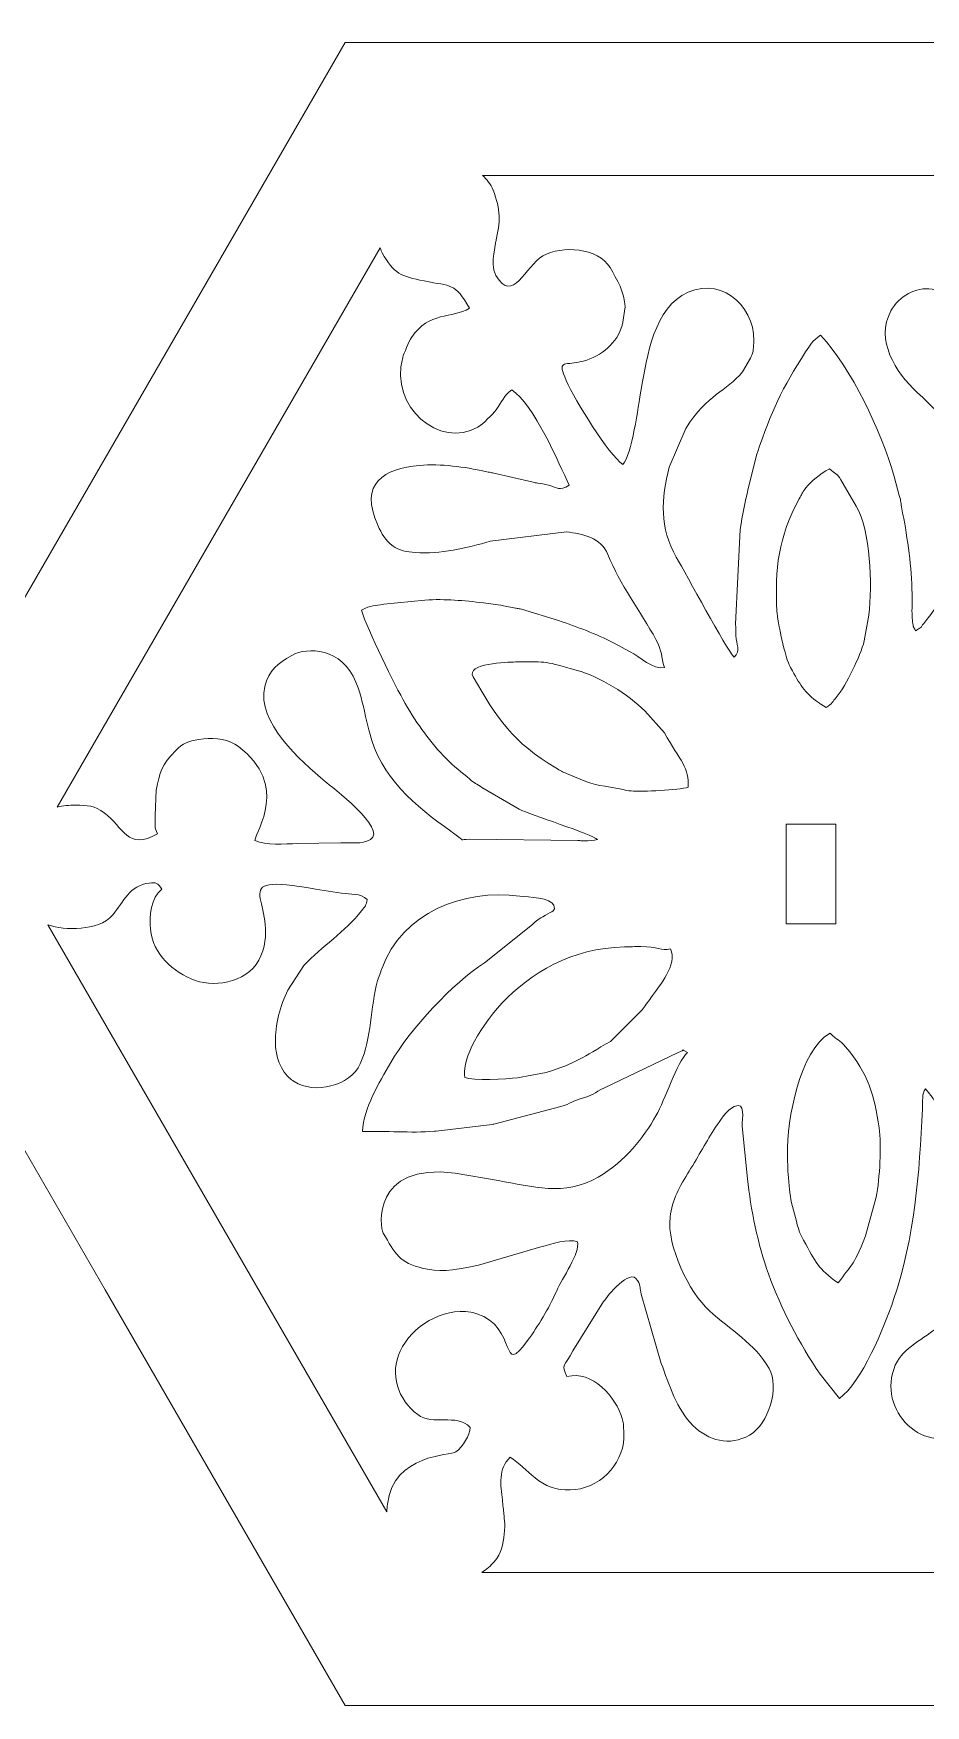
# Model space of a CAD drawing. Header units: centimetres. Extents: x -74 to 37, y -17 to 14.
# Drawn here: x -59.48 to -54.12, y -17.14 to -7.08 of the extents above; entities that cross this region are included whole.
import ezdxf

# ---------------------------------------------------------------- set-up
doc = ezdxf.new("R2010")
doc.units = ezdxf.units.CM
doc.header["$MEASUREMENT"] = 0
doc.layers.add('layer 1', color=7, linetype='Continuous')

msp = doc.modelspace()

# ---------------------------------------------------------------- linework, layer by layer
at = {"layer": 'layer 1', "color": 250, "lineweight": 9}
for points, knots in [([(-67.82535, -0.31291), (-67.82535, -0.31291), (-64.9386, -0.31291), (-64.9386, -0.31291), (-64.9386, -0.31291), (-64.9386, -0.31291), (-62.05185, -0.3129), (-62.05185, -0.3129), (-62.05185, -0.3129), (-62.05185, -0.3129), (-60.60847, -2.8129), (-60.60847, -2.8129), (-60.60847, -2.8129), (-60.60847, -2.8129), (-59.1651, -5.3129), (-59.1651, -5.3129), (-59.1651, -5.3129), (-59.1651, -5.3129), (-60.60848, -7.8129), (-60.60848, -7.8129), (-60.60848, -7.8129), (-60.60848, -7.8129), (-62.05185, -10.31289), (-62.05185, -10.31289), (-62.05185, -10.31289), (-62.05185, -10.31289), (-64.9386, -10.31289), (-64.9386, -10.31289), (-64.9386, -10.31289), (-64.9386, -10.31289), (-67.82535, -10.3129), (-67.82535, -10.3129), (-67.82535, -10.3129), (-67.82535, -10.3129), (-69.26873, -7.8129), (-69.26873, -7.8129), (-69.26873, -7.8129), (-69.26873, -7.8129), (-70.7121, -5.3129), (-70.7121, -5.3129), (-70.7121, -5.3129), (-70.7121, -5.3129), (-69.26872, -2.8129), (-69.26872, -2.8129), (-69.26872, -2.8129), (-69.26872, -2.8129), (-67.82535, -0.31291), (-67.82535, -0.31291)], [0, 0, 0, 0, 0.07692308, 0.07692308, 0.07692308, 0.07692308, 0.15384615, 0.15384615, 0.15384615, 0.15384615, 0.23076923, 0.23076923, 0.23076923, 0.23076923, 0.30769231, 0.30769231, 0.30769231, 0.30769231, 0.38461538, 0.38461538, 0.38461538, 0.38461538, 0.46153846, 0.46153846, 0.46153846, 0.46153846, 0.53846154, 0.53846154, 0.53846154, 0.53846154, 0.61538462, 0.61538462, 0.61538462, 0.61538462, 0.69230769, 0.69230769, 0.69230769, 0.69230769, 0.76923077, 0.76923077, 0.76923077, 0.76923077, 0.84615385, 0.84615385, 0.84615385, 0.84615385, 1, 1, 1, 1]), ([(-57.60988, -7.13816), (-57.60988, -7.13816), (-54.72313, -7.13816), (-54.72313, -7.13816), (-54.72313, -7.13816), (-54.72313, -7.13816), (-51.83638, -7.13815), (-51.83638, -7.13815), (-51.83638, -7.13815), (-51.83638, -7.13815), (-50.393, -9.63815), (-50.393, -9.63815), (-50.393, -9.63815), (-50.393, -9.63815), (-48.94963, -12.13815), (-48.94963, -12.13815), (-48.94963, -12.13815), (-48.94963, -12.13815), (-50.39301, -14.63815), (-50.39301, -14.63815), (-50.39301, -14.63815), (-50.39301, -14.63815), (-51.83638, -17.13814), (-51.83638, -17.13814), (-51.83638, -17.13814), (-51.83638, -17.13814), (-54.72313, -17.13814), (-54.72313, -17.13814), (-54.72313, -17.13814), (-54.72313, -17.13814), (-57.60988, -17.13815), (-57.60988, -17.13815), (-57.60988, -17.13815), (-57.60988, -17.13815), (-59.05326, -14.63815), (-59.05326, -14.63815), (-59.05326, -14.63815), (-59.05326, -14.63815), (-60.49663, -12.13815), (-60.49663, -12.13815), (-60.49663, -12.13815), (-60.49663, -12.13815), (-59.05325, -9.63815), (-59.05325, -9.63815), (-59.05325, -9.63815), (-59.05325, -9.63815), (-57.60988, -7.13816), (-57.60988, -7.13816)], [0, 0, 0, 0, 0.07692308, 0.07692308, 0.07692308, 0.07692308, 0.15384615, 0.15384615, 0.15384615, 0.15384615, 0.23076923, 0.23076923, 0.23076923, 0.23076923, 0.30769231, 0.30769231, 0.30769231, 0.30769231, 0.38461538, 0.38461538, 0.38461538, 0.38461538, 0.46153846, 0.46153846, 0.46153846, 0.46153846, 0.53846154, 0.53846154, 0.53846154, 0.53846154, 0.61538462, 0.61538462, 0.61538462, 0.61538462, 0.69230769, 0.69230769, 0.69230769, 0.69230769, 0.76923077, 0.76923077, 0.76923077, 0.76923077, 0.84615385, 0.84615385, 0.84615385, 0.84615385, 1, 1, 1, 1]), ([(-52.6278, -7.93815), (-52.6278, -7.93815), (-56.78549, -7.93816), (-56.78549, -7.93816), (-56.78549, -7.93816), (-56.75768, -7.96136), (-56.73513, -7.9903), (-56.72095, -8.02554), (-56.72095, -8.02554), (-56.67333, -8.1439), (-56.67699, -8.21549), (-56.70513, -8.33678), (-56.70513, -8.33678), (-56.70574, -8.33941), (-56.70679, -8.34315), (-56.70736, -8.3458), (-56.70736, -8.3458), (-56.70736, -8.3458), (-56.71738, -8.41038), (-56.71738, -8.41038), (-56.71738, -8.41038), (-56.72063, -8.44495), (-56.72697, -8.49828), (-56.70343, -8.53907), (-56.70343, -8.53907), (-56.60198, -8.7148), (-56.52794, -8.48323), (-56.42223, -8.42219), (-56.42223, -8.42219), (-56.30848, -8.35652), (-56.08749, -8.37179), (-56.01807, -8.49204), (-56.01807, -8.49204), (-55.97476, -8.56707), (-55.93106, -8.6386), (-55.92793, -8.72763), (-55.92793, -8.72763), (-55.92793, -8.72763), (-55.94059, -8.82035), (-55.94059, -8.82035), (-55.94059, -8.82035), (-55.94125, -8.82297), (-55.94216, -8.82675), (-55.94286, -8.82936), (-55.94286, -8.82936), (-55.94651, -8.84317), (-55.94361, -8.83556), (-55.95068, -8.85609), (-55.95068, -8.85609), (-55.98688, -8.9611), (-56.08923, -9.03644), (-56.19891, -9.05931), (-56.19891, -9.05931), (-56.29752, -9.07987), (-56.33578, -9.04707), (-56.28126, -9.17117), (-56.28126, -9.17117), (-56.22782, -9.2929), (-56.02538, -9.61797), (-55.94116, -9.67557), (-55.94116, -9.67557), (-55.88658, -9.62107), (-55.84893, -9.32603), (-55.83085, -9.22459), (-55.83085, -9.22459), (-55.79591, -9.02835), (-55.75448, -8.72961), (-55.5487, -8.64045), (-55.5487, -8.64045), (-55.32718, -8.54449), (-55.12678, -8.74943), (-55.1556, -8.97303), (-55.1556, -8.97303), (-55.1604, -9.01023), (-55.1605, -9.00498), (-55.17276, -9.0357), (-55.17276, -9.0357), (-55.17276, -9.0357), (-55.22221, -9.11856), (-55.22221, -9.11856), (-55.22221, -9.11856), (-55.31799, -9.23962), (-55.43154, -9.24845), (-55.56325, -9.45966), (-55.56325, -9.45966), (-55.56325, -9.45966), (-55.66232, -9.69262), (-55.66232, -9.69262), (-55.66232, -9.69262), (-55.7115, -9.87856), (-55.72064, -10.06021), (-55.61963, -10.23264), (-55.61963, -10.23264), (-55.55681, -10.33987), (-55.32333, -10.78003), (-55.2716, -10.83527), (-55.2716, -10.83527), (-55.22921, -10.79297), (-55.26012, -10.75879), (-55.26157, -10.70343), (-55.26157, -10.70343), (-55.26242, -10.66976), (-55.26172, -10.66973), (-55.26292, -10.63576), (-55.26292, -10.63576), (-55.26292, -10.63576), (-55.23474, -10.06668), (-55.23474, -10.06668), (-55.23474, -10.06668), (-55.22407, -9.97568), (-55.20664, -9.90714), (-55.18727, -9.81991), (-55.18727, -9.81991), (-55.18727, -9.81991), (-55.13521, -9.6128), (-55.13521, -9.6128), (-55.13521, -9.6128), (-55.13435, -9.61024), (-55.13309, -9.60656), (-55.13223, -9.60398), (-55.13223, -9.60398), (-55.05008, -9.36232), (-54.98414, -9.21523), (-54.84227, -8.99932), (-54.84227, -8.99932), (-54.81261, -8.95416), (-54.80765, -8.93659), (-54.75261, -8.8984), (-54.75261, -8.8984), (-54.56151, -9.10251), (-54.3921, -9.47082), (-54.31021, -9.74736), (-54.31021, -9.74736), (-54.31021, -9.74736), (-54.27917, -9.86141), (-54.27917, -9.86141), (-54.27917, -9.86141), (-54.26791, -9.89859), (-54.27044, -9.90809), (-54.26382, -9.9424), (-54.26382, -9.9424), (-54.25669, -9.97939), (-54.25382, -9.9888), (-54.24801, -10.02352), (-54.24801, -10.02352), (-54.2195, -10.19334), (-54.19979, -10.34877), (-54.20247, -10.51626), (-54.20247, -10.51626), (-54.203, -10.54964), (-54.20355, -10.56012), (-54.20195, -10.5933), (-54.20195, -10.5933), (-54.20178, -10.59699), (-54.19952, -10.62616), (-54.19799, -10.63279), (-54.19799, -10.63279), (-54.19169, -10.65995), (-54.19673, -10.64751), (-54.18126, -10.67572), (-54.18126, -10.67572), (-54.12886, -10.64389), (-54.15454, -10.65692), (-54.13274, -10.63106), (-54.13274, -10.63106), (-54.13274, -10.63106), (-54.11383, -10.6073), (-54.11383, -10.6073), (-54.11383, -10.6073), (-54.11174, -10.60475), (-54.10924, -10.60201), (-54.10714, -10.59946), (-54.10714, -10.59946), (-54.047, -10.52693), (-54.003, -10.44479), (-53.96342, -10.35927), (-53.96342, -10.35927), (-53.96342, -10.35927), (-53.91052, -10.26772), (-53.91052, -10.26772), (-53.91052, -10.26772), (-53.83481, -10.12577), (-53.76579, -10.11807), (-53.7636, -9.94189), (-53.7636, -9.94189), (-53.76354, -9.93687), (-53.76726, -9.888), (-53.76789, -9.88307), (-53.76789, -9.88307), (-53.76789, -9.88307), (-53.77369, -9.84308), (-53.77369, -9.84308), (-53.77369, -9.84308), (-53.77415, -9.83991), (-53.77456, -9.83625), (-53.77505, -9.83309), (-53.77505, -9.83309), (-53.81555, -9.58037), (-53.99408, -9.4092), (-54.17198, -9.24225), (-54.17198, -9.24225), (-54.3026, -9.11971), (-54.42466, -8.92881), (-54.32942, -8.7523), (-54.32942, -8.7523), (-54.28097, -8.66251), (-54.18137, -8.60772), (-54.08247, -8.62117), (-54.08247, -8.62117), (-53.89012, -8.64737), (-53.76723, -8.92433), (-53.71802, -9.08912), (-53.71802, -9.08912), (-53.70207, -9.14247), (-53.68099, -9.18982), (-53.66495, -9.2475), (-53.66495, -9.2475), (-53.66495, -9.2475), (-53.58472, -9.49005), (-53.58472, -9.49005), (-53.58472, -9.49005), (-53.57064, -9.53767), (-53.55724, -9.65901), (-53.48238, -9.57728), (-53.48238, -9.57728), (-53.47036, -9.56414), (-53.46883, -9.55975), (-53.44747, -9.5366), (-53.44747, -9.5366), (-53.44747, -9.5366), (-53.16703, -9.15026), (-53.16703, -9.15026), (-53.16703, -9.15026), (-53.16703, -9.15026), (-53.14958, -9.04922), (-53.14958, -9.04922), (-53.14958, -9.04922), (-53.24943, -9.07608), (-53.43299, -9.00469), (-53.48729, -8.91067), (-53.48729, -8.91067), (-53.54365, -8.81304), (-53.59067, -8.65004), (-53.52535, -8.54487), (-53.52535, -8.54487), (-53.46295, -8.44446), (-53.34931, -8.40332), (-53.23267, -8.39094), (-53.23267, -8.39094), (-53.189, -8.38629), (-53.14921, -8.39011), (-53.1103, -8.40054), (-53.1103, -8.40054), (-52.89909, -8.45713), (-52.91564, -8.57127), (-52.87284, -8.66204), (-52.87284, -8.66204), (-52.77435, -8.60519), (-52.77056, -8.56244), (-52.72551, -8.47087), (-52.72551, -8.47087), (-52.80362, -8.33557), (-52.8466, -8.19131), (-52.75133, -8.05068), (-52.75133, -8.05068), (-52.7208, -8.0056), (-52.67761, -7.96764), (-52.6278, -7.93815)], [0, 0, 0, 0, 0.01470588, 0.01470588, 0.01470588, 0.01470588, 0.02941176, 0.02941176, 0.02941176, 0.02941176, 0.04411765, 0.04411765, 0.04411765, 0.04411765, 0.05882353, 0.05882353, 0.05882353, 0.05882353, 0.07352941, 0.07352941, 0.07352941, 0.07352941, 0.08823529, 0.08823529, 0.08823529, 0.08823529, 0.10294118, 0.10294118, 0.10294118, 0.10294118, 0.11764706, 0.11764706, 0.11764706, 0.11764706, 0.13235294, 0.13235294, 0.13235294, 0.13235294, 0.14705882, 0.14705882, 0.14705882, 0.14705882, 0.16176471, 0.16176471, 0.16176471, 0.16176471, 0.17647059, 0.17647059, 0.17647059, 0.17647059, 0.19117647, 0.19117647, 0.19117647, 0.19117647, 0.20588235, 0.20588235, 0.20588235, 0.20588235, 0.22058824, 0.22058824, 0.22058824, 0.22058824, 0.23529412, 0.23529412, 0.23529412, 0.23529412, 0.25, 0.25, 0.25, 0.25, 0.26470588, 0.26470588, 0.26470588, 0.26470588, 0.27941176, 0.27941176, 0.27941176, 0.27941176, 0.29411765, 0.29411765, 0.29411765, 0.29411765, 0.30882353, 0.30882353, 0.30882353, 0.30882353, 0.32352941, 0.32352941, 0.32352941, 0.32352941, 0.33823529, 0.33823529, 0.33823529, 0.33823529, 0.35294118, 0.35294118, 0.35294118, 0.35294118, 0.36764706, 0.36764706, 0.36764706, 0.36764706, 0.38235294, 0.38235294, 0.38235294, 0.38235294, 0.39705882, 0.39705882, 0.39705882, 0.39705882, 0.41176471, 0.41176471, 0.41176471, 0.41176471, 0.42647059, 0.42647059, 0.42647059, 0.42647059, 0.44117647, 0.44117647, 0.44117647, 0.44117647, 0.45588235, 0.45588235, 0.45588235, 0.45588235, 0.47058824, 0.47058824, 0.47058824, 0.47058824, 0.48529412, 0.48529412, 0.48529412, 0.48529412, 0.5, 0.5, 0.5, 0.5, 0.51470588, 0.51470588, 0.51470588, 0.51470588, 0.52941176, 0.52941176, 0.52941176, 0.52941176, 0.54411765, 0.54411765, 0.54411765, 0.54411765, 0.55882353, 0.55882353, 0.55882353, 0.55882353, 0.57352941, 0.57352941, 0.57352941, 0.57352941, 0.58823529, 0.58823529, 0.58823529, 0.58823529, 0.60294118, 0.60294118, 0.60294118, 0.60294118, 0.61764706, 0.61764706, 0.61764706, 0.61764706, 0.63235294, 0.63235294, 0.63235294, 0.63235294, 0.64705882, 0.64705882, 0.64705882, 0.64705882, 0.66176471, 0.66176471, 0.66176471, 0.66176471, 0.67647059, 0.67647059, 0.67647059, 0.67647059, 0.69117647, 0.69117647, 0.69117647, 0.69117647, 0.70588235, 0.70588235, 0.70588235, 0.70588235, 0.72058824, 0.72058824, 0.72058824, 0.72058824, 0.73529412, 0.73529412, 0.73529412, 0.73529412, 0.75, 0.75, 0.75, 0.75, 0.76470588, 0.76470588, 0.76470588, 0.76470588, 0.77941176, 0.77941176, 0.77941176, 0.77941176, 0.79411765, 0.79411765, 0.79411765, 0.79411765, 0.80882353, 0.80882353, 0.80882353, 0.80882353, 0.82352941, 0.82352941, 0.82352941, 0.82352941, 0.83823529, 0.83823529, 0.83823529, 0.83823529, 0.85294118, 0.85294118, 0.85294118, 0.85294118, 0.86764706, 0.86764706, 0.86764706, 0.86764706, 0.88235294, 0.88235294, 0.88235294, 0.88235294, 0.89705882, 0.89705882, 0.89705882, 0.89705882, 0.91176471, 0.91176471, 0.91176471, 0.91176471, 0.92647059, 0.92647059, 0.92647059, 0.92647059, 0.94117647, 0.94117647, 0.94117647, 0.94117647, 0.95588235, 0.95588235, 0.95588235, 0.95588235, 0.97058824, 0.97058824, 0.97058824, 0.97058824, 1, 1, 1, 1]), ([(-57.39869, -8.37236), (-57.39869, -8.37236), (-59.34057, -11.73579), (-59.34057, -11.73579), (-59.34057, -11.73579), (-59.30588, -11.72787), (-59.26869, -11.72423), (-59.22917, -11.72418), (-59.22917, -11.72418), (-59.16092, -11.72409), (-59.11568, -11.72798), (-59.05871, -11.76954), (-59.05871, -11.76954), (-58.94211, -11.85459), (-58.92086, -12.00228), (-58.73704, -11.89615), (-58.73704, -11.89615), (-58.75715, -11.85352), (-58.75038, -11.86561), (-58.75193, -11.82489), (-58.75193, -11.82489), (-58.75245, -11.81125), (-58.75198, -11.80691), (-58.75252, -11.78628), (-58.75252, -11.78628), (-58.75252, -11.78628), (-58.74508, -11.6345), (-58.74508, -11.6345), (-58.74508, -11.6345), (-58.7252, -11.52496), (-58.71454, -11.48315), (-58.62854, -11.39596), (-58.62854, -11.39596), (-58.5831, -11.34989), (-58.55495, -11.34066), (-58.48936, -11.33029), (-58.48936, -11.33029), (-58.48936, -11.33029), (-58.45928, -11.32581), (-58.45928, -11.32581), (-58.45928, -11.32581), (-58.38929, -11.31621), (-58.30816, -11.32929), (-58.25073, -11.37249), (-58.25073, -11.37249), (-57.94412, -11.60304), (-58.14546, -11.87523), (-58.15225, -11.93752), (-58.15225, -11.93752), (-58.08747, -11.96937), (-57.97192, -11.95495), (-57.89758, -11.95554), (-57.89758, -11.95554), (-57.89758, -11.95554), (-57.63677, -11.95059), (-57.63677, -11.95059), (-57.63677, -11.95059), (-57.58002, -11.94874), (-57.51046, -11.96113), (-57.45858, -11.93117), (-57.45858, -11.93117), (-57.35157, -11.86939), (-57.69899, -11.60845), (-57.73026, -11.58213), (-57.73026, -11.58213), (-57.87804, -11.4577), (-58.14396, -11.22457), (-58.09268, -11.01162), (-58.09268, -11.01162), (-58.06787, -10.90861), (-58.01746, -10.87433), (-57.93084, -10.82432), (-57.93084, -10.82432), (-57.83657, -10.76989), (-57.62924, -10.77836), (-57.54503, -10.98512), (-57.54503, -10.98512), (-57.5062, -11.08044), (-57.50351, -11.12891), (-57.48035, -11.22375), (-57.48035, -11.22375), (-57.47488, -11.2461), (-57.46817, -11.26686), (-57.46373, -11.28588), (-57.46373, -11.28588), (-57.40119, -11.55367), (-57.18458, -11.73093), (-56.97436, -11.88158), (-56.97436, -11.88158), (-56.96085, -11.89125), (-56.95582, -11.89563), (-56.94225, -11.90521), (-56.94225, -11.90521), (-56.8894, -11.9425), (-56.92813, -11.93081), (-56.86211, -11.92896), (-56.86211, -11.92896), (-56.86211, -11.92896), (-56.21076, -11.93716), (-56.21076, -11.93716), (-56.21076, -11.93716), (-56.19041, -11.93757), (-56.19868, -11.9387), (-56.17279, -11.93892), (-56.17279, -11.93892), (-56.14492, -11.93917), (-56.11671, -11.93772), (-56.09395, -11.93161), (-56.09395, -11.93161), (-56.12747, -11.89805), (-56.49961, -11.78069), (-56.56383, -11.74834), (-56.56383, -11.74834), (-56.56383, -11.74834), (-56.78848, -11.61826), (-56.78848, -11.61826), (-56.78848, -11.61826), (-56.81857, -11.59705), (-56.83651, -11.58946), (-56.86149, -11.56801), (-56.86149, -11.56801), (-56.90939, -11.52698), (-56.95894, -11.4903), (-57.00174, -11.44583), (-57.00174, -11.44583), (-57.09824, -11.34564), (-57.17506, -11.24064), (-57.24889, -11.11277), (-57.24889, -11.11277), (-57.30955, -11.00771), (-57.47657, -10.66859), (-57.51194, -10.55215), (-57.51194, -10.55215), (-57.4538, -10.5203), (-57.43374, -10.52478), (-57.37742, -10.51644), (-57.37742, -10.51644), (-57.37742, -10.51644), (-57.13038, -10.49113), (-57.13038, -10.49113), (-57.13038, -10.49113), (-57.00634, -10.48334), (-56.89795, -10.49376), (-56.77933, -10.50815), (-56.77933, -10.50815), (-56.73815, -10.51316), (-56.70249, -10.51607), (-56.65907, -10.5256), (-56.65907, -10.5256), (-56.65907, -10.5256), (-56.586, -10.53982), (-56.586, -10.53982), (-56.586, -10.53982), (-56.58331, -10.54027), (-56.57948, -10.54094), (-56.5768, -10.5414), (-56.5768, -10.5414), (-56.56487, -10.54355), (-56.56427, -10.54335), (-56.54935, -10.54648), (-56.54935, -10.54648), (-56.54935, -10.54648), (-56.32726, -10.61435), (-56.32726, -10.61435), (-56.32726, -10.61435), (-56.21517, -10.65281), (-56.10288, -10.69294), (-55.99788, -10.74806), (-55.99788, -10.74806), (-55.99788, -10.74806), (-55.89708, -10.80233), (-55.89708, -10.80233), (-55.89708, -10.80233), (-55.83988, -10.82836), (-55.75847, -10.91379), (-55.69147, -10.89578), (-55.69147, -10.89578), (-55.71111, -10.83107), (-55.70283, -10.79976), (-55.74186, -10.7285), (-55.74186, -10.7285), (-55.8342, -10.55988), (-55.96002, -10.39512), (-56.0303, -10.21781), (-56.0303, -10.21781), (-56.07061, -10.11605), (-56.18352, -10.0929), (-56.28052, -10.08122), (-56.28052, -10.08122), (-56.28052, -10.08122), (-56.7375, -10.13677), (-56.7375, -10.13677), (-56.7375, -10.13677), (-56.87864, -10.17789), (-57.03969, -10.21568), (-57.18831, -10.20512), (-57.18831, -10.20512), (-57.23784, -10.2016), (-57.28734, -10.19338), (-57.32222, -10.16638), (-57.32222, -10.16638), (-57.37035, -10.12913), (-57.38954, -10.094), (-57.41372, -10.04107), (-57.41372, -10.04107), (-57.52865, -9.78934), (-57.37581, -9.69834), (-57.16318, -9.68096), (-57.16318, -9.68096), (-57.03522, -9.6705), (-56.89258, -9.69035), (-56.76926, -9.71732), (-56.76926, -9.71732), (-56.7521, -9.7211), (-56.74903, -9.72172), (-56.73279, -9.7247), (-56.73279, -9.7247), (-56.73013, -9.72519), (-56.72631, -9.72585), (-56.72363, -9.72633), (-56.72363, -9.72633), (-56.72363, -9.72633), (-56.47924, -9.78276), (-56.47924, -9.78276), (-56.47924, -9.78276), (-56.45689, -9.78755), (-56.46894, -9.78509), (-56.45184, -9.78806), (-56.45184, -9.78806), (-56.42578, -9.79262), (-56.41701, -9.7927), (-56.38795, -9.80072), (-56.38795, -9.80072), (-56.33073, -9.81656), (-56.32546, -9.83496), (-56.26302, -9.80076), (-56.26302, -9.80076), (-56.32549, -9.66828), (-56.47586, -9.31115), (-56.60918, -9.22747), (-56.60918, -9.22747), (-56.6562, -9.2601), (-56.66699, -9.30237), (-56.70298, -9.3465), (-56.70298, -9.3465), (-56.72672, -9.3756), (-56.77822, -9.4312), (-56.81336, -9.45148), (-56.81336, -9.45148), (-57.04203, -9.58349), (-57.34496, -9.32984), (-57.264, -9.03278), (-57.264, -9.03278), (-57.25728, -9.00816), (-57.22618, -8.93417), (-57.21139, -8.91232), (-57.21139, -8.91232), (-57.10454, -8.75443), (-56.97, -8.79909), (-56.86214, -8.73681), (-56.86214, -8.73681), (-56.95181, -8.58148), (-56.9695, -8.60593), (-57.13519, -8.57221), (-57.13519, -8.57221), (-57.27539, -8.54369), (-57.31519, -8.52979), (-57.38797, -8.4037), (-57.38797, -8.4037), (-57.39121, -8.39809), (-57.39494, -8.38653), (-57.39869, -8.37236)], [0, 0, 0, 0, 0.01449275, 0.01449275, 0.01449275, 0.01449275, 0.02898551, 0.02898551, 0.02898551, 0.02898551, 0.04347826, 0.04347826, 0.04347826, 0.04347826, 0.05797101, 0.05797101, 0.05797101, 0.05797101, 0.07246377, 0.07246377, 0.07246377, 0.07246377, 0.08695652, 0.08695652, 0.08695652, 0.08695652, 0.10144928, 0.10144928, 0.10144928, 0.10144928, 0.11594203, 0.11594203, 0.11594203, 0.11594203, 0.13043478, 0.13043478, 0.13043478, 0.13043478, 0.14492754, 0.14492754, 0.14492754, 0.14492754, 0.15942029, 0.15942029, 0.15942029, 0.15942029, 0.17391304, 0.17391304, 0.17391304, 0.17391304, 0.1884058, 0.1884058, 0.1884058, 0.1884058, 0.20289855, 0.20289855, 0.20289855, 0.20289855, 0.2173913, 0.2173913, 0.2173913, 0.2173913, 0.23188406, 0.23188406, 0.23188406, 0.23188406, 0.24637681, 0.24637681, 0.24637681, 0.24637681, 0.26086957, 0.26086957, 0.26086957, 0.26086957, 0.27536232, 0.27536232, 0.27536232, 0.27536232, 0.28985507, 0.28985507, 0.28985507, 0.28985507, 0.30434783, 0.30434783, 0.30434783, 0.30434783, 0.31884058, 0.31884058, 0.31884058, 0.31884058, 0.33333333, 0.33333333, 0.33333333, 0.33333333, 0.34782609, 0.34782609, 0.34782609, 0.34782609, 0.36231884, 0.36231884, 0.36231884, 0.36231884, 0.37681159, 0.37681159, 0.37681159, 0.37681159, 0.39130435, 0.39130435, 0.39130435, 0.39130435, 0.4057971, 0.4057971, 0.4057971, 0.4057971, 0.42028986, 0.42028986, 0.42028986, 0.42028986, 0.43478261, 0.43478261, 0.43478261, 0.43478261, 0.44927536, 0.44927536, 0.44927536, 0.44927536, 0.46376812, 0.46376812, 0.46376812, 0.46376812, 0.47826087, 0.47826087, 0.47826087, 0.47826087, 0.49275362, 0.49275362, 0.49275362, 0.49275362, 0.50724638, 0.50724638, 0.50724638, 0.50724638, 0.52173913, 0.52173913, 0.52173913, 0.52173913, 0.53623188, 0.53623188, 0.53623188, 0.53623188, 0.55072464, 0.55072464, 0.55072464, 0.55072464, 0.56521739, 0.56521739, 0.56521739, 0.56521739, 0.57971014, 0.57971014, 0.57971014, 0.57971014, 0.5942029, 0.5942029, 0.5942029, 0.5942029, 0.60869565, 0.60869565, 0.60869565, 0.60869565, 0.62318841, 0.62318841, 0.62318841, 0.62318841, 0.63768116, 0.63768116, 0.63768116, 0.63768116, 0.65217391, 0.65217391, 0.65217391, 0.65217391, 0.66666667, 0.66666667, 0.66666667, 0.66666667, 0.68115942, 0.68115942, 0.68115942, 0.68115942, 0.69565217, 0.69565217, 0.69565217, 0.69565217, 0.71014493, 0.71014493, 0.71014493, 0.71014493, 0.72463768, 0.72463768, 0.72463768, 0.72463768, 0.73913043, 0.73913043, 0.73913043, 0.73913043, 0.75362319, 0.75362319, 0.75362319, 0.75362319, 0.76811594, 0.76811594, 0.76811594, 0.76811594, 0.7826087, 0.7826087, 0.7826087, 0.7826087, 0.79710145, 0.79710145, 0.79710145, 0.79710145, 0.8115942, 0.8115942, 0.8115942, 0.8115942, 0.82608696, 0.82608696, 0.82608696, 0.82608696, 0.84057971, 0.84057971, 0.84057971, 0.84057971, 0.85507246, 0.85507246, 0.85507246, 0.85507246, 0.86956522, 0.86956522, 0.86956522, 0.86956522, 0.88405797, 0.88405797, 0.88405797, 0.88405797, 0.89855072, 0.89855072, 0.89855072, 0.89855072, 0.91304348, 0.91304348, 0.91304348, 0.91304348, 0.92753623, 0.92753623, 0.92753623, 0.92753623, 0.94202899, 0.94202899, 0.94202899, 0.94202899, 0.95652174, 0.95652174, 0.95652174, 0.95652174, 0.97101449, 0.97101449, 0.97101449, 0.97101449, 1, 1, 1, 1]), ([(-54.93261, -10.89727), (-54.96628, -10.83899), (-55.0112, -10.61807), (-55.01454, -10.55817), (-55.01454, -10.55817), (-55.02873, -10.30451), (-55.00605, -10.11144), (-54.88039, -9.88289), (-54.88039, -9.88289), (-54.86139, -9.84832), (-54.87214, -9.85683), (-54.84049, -9.81672), (-54.84049, -9.81672), (-54.804, -9.77051), (-54.76185, -9.73752), (-54.69856, -9.70097), (-54.69856, -9.70097), (-54.66638, -9.73533), (-54.65372, -9.72612), (-54.62988, -9.76744), (-54.62988, -9.76744), (-54.62988, -9.76744), (-54.53798, -9.9266), (-54.53798, -9.9266), (-54.53798, -9.9266), (-54.45241, -10.0748), (-54.43893, -10.3968), (-54.46308, -10.581), (-54.46308, -10.581), (-54.46308, -10.581), (-54.49007, -10.73715), (-54.49007, -10.73715), (-54.49007, -10.73715), (-54.51474, -10.82918), (-54.59531, -11.00226), (-54.65826, -11.0765), (-54.65826, -11.0765), (-54.67983, -11.10196), (-54.6832, -11.11304), (-54.71821, -11.13734), (-54.71821, -11.13734), (-54.71821, -11.13734), (-54.75125, -11.11711), (-54.75125, -11.11711), (-54.75125, -11.11711), (-54.75371, -11.11545), (-54.75696, -11.11352), (-54.75942, -11.11178), (-54.75942, -11.11178), (-54.85688, -11.04238), (-54.87427, -10.99835), (-54.93261, -10.89727)], [0, 0, 0, 0, 0.07142857, 0.07142857, 0.07142857, 0.07142857, 0.14285714, 0.14285714, 0.14285714, 0.14285714, 0.21428571, 0.21428571, 0.21428571, 0.21428571, 0.28571429, 0.28571429, 0.28571429, 0.28571429, 0.35714286, 0.35714286, 0.35714286, 0.35714286, 0.42857143, 0.42857143, 0.42857143, 0.42857143, 0.5, 0.5, 0.5, 0.5, 0.57142857, 0.57142857, 0.57142857, 0.57142857, 0.64285714, 0.64285714, 0.64285714, 0.64285714, 0.71428571, 0.71428571, 0.71428571, 0.71428571, 0.78571429, 0.78571429, 0.78571429, 0.78571429, 0.85714286, 0.85714286, 0.85714286, 0.85714286, 1, 1, 1, 1]), ([(-55.80967, -11.1576), (-55.80967, -11.1576), (-55.69133, -11.28984), (-55.69133, -11.28984), (-55.69133, -11.28984), (-55.59578, -11.45532), (-55.54059, -11.50206), (-55.54819, -11.61653), (-55.54819, -11.61653), (-55.6071, -11.63441), (-55.82311, -11.64386), (-55.89057, -11.63885), (-55.89057, -11.63885), (-55.93335, -11.63569), (-55.93455, -11.63084), (-55.97307, -11.62396), (-55.97307, -11.62396), (-56.09887, -11.60147), (-56.11312, -11.60721), (-56.24131, -11.54899), (-56.24131, -11.54899), (-56.24383, -11.54784), (-56.24738, -11.54632), (-56.24993, -11.54523), (-56.24993, -11.54523), (-56.24993, -11.54523), (-56.27607, -11.53518), (-56.27607, -11.53518), (-56.27607, -11.53518), (-56.30712, -11.52256), (-56.31418, -11.51816), (-56.34373, -11.50078), (-56.34373, -11.50078), (-56.59788, -11.3515), (-56.7, -11.197), (-56.84086, -10.95299), (-56.84086, -10.95299), (-56.88795, -10.87144), (-56.63504, -10.86402), (-56.58613, -10.8632), (-56.58613, -10.8632), (-56.384, -10.85979), (-56.41347, -10.85999), (-56.21523, -10.91363), (-56.21523, -10.91363), (-56.08639, -10.94846), (-55.90359, -11.06058), (-55.80967, -11.1576)], [0, 0, 0, 0, 0.07692308, 0.07692308, 0.07692308, 0.07692308, 0.15384615, 0.15384615, 0.15384615, 0.15384615, 0.23076923, 0.23076923, 0.23076923, 0.23076923, 0.30769231, 0.30769231, 0.30769231, 0.30769231, 0.38461538, 0.38461538, 0.38461538, 0.38461538, 0.46153846, 0.46153846, 0.46153846, 0.46153846, 0.53846154, 0.53846154, 0.53846154, 0.53846154, 0.61538462, 0.61538462, 0.61538462, 0.61538462, 0.69230769, 0.69230769, 0.69230769, 0.69230769, 0.76923077, 0.76923077, 0.76923077, 0.76923077, 0.84615385, 0.84615385, 0.84615385, 0.84615385, 1, 1, 1, 1]), ([(-54.96017, -11.83815), (-54.96017, -11.83815), (-54.66017, -11.83815), (-54.66017, -11.83815), (-54.66017, -11.83815), (-54.66017, -11.83815), (-54.66017, -12.43815), (-54.66017, -12.43815), (-54.66017, -12.43815), (-54.66017, -12.43815), (-54.96017, -12.43815), (-54.96017, -12.43815), (-54.96017, -12.43815), (-54.96017, -12.43815), (-54.96017, -11.83815), (-54.96017, -11.83815)], [0, 0, 0, 0, 0.2, 0.2, 0.2, 0.2, 0.4, 0.4, 0.4, 0.4, 0.6, 0.6, 0.6, 0.6, 1, 1, 1, 1]), ([(-59.39691, -12.44293), (-59.39691, -12.44293), (-57.35911, -15.97249), (-57.35911, -15.97249), (-57.35911, -15.97249), (-57.35878, -15.95726), (-57.35778, -15.94234), (-57.35609, -15.92789), (-57.35609, -15.92789), (-57.32035, -15.62263), (-56.97314, -15.63471), (-56.94465, -15.61338), (-56.94465, -15.61338), (-56.90164, -15.58117), (-56.86138, -15.51263), (-56.85824, -15.46542), (-56.85824, -15.46542), (-56.94481, -15.37869), (-57.08134, -15.45766), (-57.17411, -15.38891), (-57.17411, -15.38891), (-57.2929, -15.30088), (-57.34423, -15.1424), (-57.27943, -15.00658), (-57.27943, -15.00658), (-57.20897, -14.85897), (-57.02606, -14.7432), (-56.85531, -14.773), (-56.85531, -14.773), (-56.82909, -14.77757), (-56.84367, -14.77448), (-56.81928, -14.78206), (-56.81928, -14.78206), (-56.57005, -14.85963), (-56.68109, -15.17592), (-56.51304, -14.94286), (-56.51304, -14.94286), (-56.44787, -14.85247), (-56.38757, -14.75386), (-56.3422, -14.65224), (-56.3422, -14.65224), (-56.34108, -14.6497), (-56.33972, -14.6461), (-56.3386, -14.64358), (-56.3386, -14.64358), (-56.30635, -14.57135), (-56.1962, -14.41458), (-56.21347, -14.35034), (-56.21347, -14.35034), (-56.2646, -14.32782), (-56.37356, -14.3639), (-56.43301, -14.38063), (-56.43301, -14.38063), (-56.43301, -14.38063), (-56.8084, -14.49033), (-56.8084, -14.49033), (-56.8084, -14.49033), (-56.85171, -14.49796), (-56.98836, -14.53142), (-57.07599, -14.52061), (-57.07599, -14.52061), (-57.07599, -14.52061), (-57.14024, -14.5093), (-57.14024, -14.5093), (-57.14024, -14.5093), (-57.2838, -14.47824), (-57.31039, -14.41971), (-57.38128, -14.29693), (-57.38128, -14.29693), (-57.40083, -14.26307), (-57.45379, -13.8743), (-56.94829, -13.93641), (-56.94829, -13.93641), (-56.94829, -13.93641), (-56.69117, -13.98113), (-56.69117, -13.98113), (-56.69117, -13.98113), (-56.48573, -14.01698), (-56.29391, -14.07844), (-56.08981, -13.96059), (-56.08981, -13.96059), (-55.92403, -13.8649), (-55.8167, -13.72176), (-55.74193, -13.59251), (-55.74193, -13.59251), (-55.68577, -13.49541), (-55.61868, -13.27271), (-55.55251, -13.21077), (-55.55251, -13.21077), (-55.60357, -13.18829), (-55.55097, -13.19303), (-55.61143, -13.21262), (-55.61143, -13.21262), (-55.61143, -13.21262), (-56.0515, -13.42307), (-56.0515, -13.42307), (-56.0515, -13.42307), (-56.11451, -13.45558), (-56.12523, -13.47125), (-56.18374, -13.48619), (-56.18374, -13.48619), (-56.24079, -13.50077), (-56.25581, -13.51821), (-56.31272, -13.53712), (-56.31272, -13.53712), (-56.31272, -13.53712), (-56.71565, -13.64202), (-56.71565, -13.64202), (-56.71565, -13.64202), (-56.71884, -13.64262), (-56.72246, -13.643), (-56.72567, -13.64354), (-56.72567, -13.64354), (-56.72567, -13.64354), (-57.06333, -13.68428), (-57.06333, -13.68428), (-57.06333, -13.68428), (-57.06636, -13.68449), (-57.07013, -13.68479), (-57.07316, -13.68505), (-57.07316, -13.68505), (-57.21855, -13.69675), (-57.36326, -13.68154), (-57.50612, -13.68681), (-57.50612, -13.68681), (-57.49641, -13.54114), (-57.40886, -13.3979), (-57.336, -13.27108), (-57.336, -13.27108), (-57.22069, -13.07044), (-56.95789, -12.7908), (-56.77312, -12.67227), (-56.77312, -12.67227), (-56.77312, -12.67227), (-56.48482, -12.44198), (-56.48482, -12.44198), (-56.48482, -12.44198), (-56.45623, -12.41476), (-56.45237, -12.41382), (-56.40649, -12.38579), (-56.40649, -12.38579), (-56.36272, -12.35908), (-56.34348, -12.36242), (-56.35668, -12.32628), (-56.35668, -12.32628), (-56.37325, -12.28085), (-56.50888, -12.27673), (-56.55958, -12.27052), (-56.55958, -12.27052), (-56.9034, -12.2285), (-57.2655, -12.36691), (-57.38999, -12.7088), (-57.38999, -12.7088), (-57.39131, -12.71239), (-57.39514, -12.7227), (-57.39646, -12.72629), (-57.39646, -12.72629), (-57.39646, -12.72629), (-57.41504, -12.77897), (-57.41504, -12.77897), (-57.41504, -12.77897), (-57.45918, -12.94286), (-57.44957, -13.12286), (-57.51933, -13.27962), (-57.51933, -13.27962), (-57.57947, -13.41474), (-57.79678, -13.46334), (-57.91587, -13.38626), (-57.91587, -13.38626), (-57.91845, -13.38459), (-57.92155, -13.38246), (-57.92411, -13.3807), (-57.92411, -13.3807), (-57.9267, -13.37888), (-57.9298, -13.37673), (-57.93235, -13.37483), (-57.93235, -13.37483), (-58.00113, -13.32378), (-58.02848, -13.2303), (-58.02958, -13.15251), (-58.02958, -13.15251), (-58.03107, -13.04561), (-58.00097, -12.92951), (-57.95515, -12.83608), (-57.95515, -12.83608), (-57.95515, -12.83608), (-57.85813, -12.68907), (-57.85813, -12.68907), (-57.85813, -12.68907), (-57.75123, -12.57207), (-57.60836, -12.48618), (-57.51189, -12.35898), (-57.51189, -12.35898), (-57.49002, -12.33013), (-57.4824, -12.33012), (-57.47813, -12.29114), (-57.47813, -12.29114), (-57.51743, -12.25178), (-57.57648, -12.2619), (-57.63115, -12.25242), (-57.63115, -12.25242), (-57.63115, -12.25242), (-57.78818, -12.22873), (-57.78818, -12.22873), (-57.78818, -12.22873), (-58.36792, -12.12395), (-57.98991, -12.31384), (-58.11592, -12.62961), (-58.11592, -12.62961), (-58.17642, -12.78124), (-58.37946, -12.82621), (-58.51192, -12.77767), (-58.51192, -12.77767), (-58.64441, -12.72911), (-58.76599, -12.61904), (-58.78077, -12.47071), (-58.78077, -12.47071), (-58.78812, -12.39694), (-58.77892, -12.27692), (-58.71111, -12.22985), (-58.71111, -12.22985), (-58.73786, -12.19133), (-58.74493, -12.18786), (-58.78766, -12.19268), (-58.78766, -12.19268), (-58.90472, -12.20589), (-58.94313, -12.30487), (-59.00486, -12.38182), (-59.00486, -12.38182), (-59.05241, -12.44111), (-59.13012, -12.45659), (-59.19651, -12.46314), (-59.19651, -12.46314), (-59.27572, -12.47094), (-59.34212, -12.46274), (-59.39691, -12.44293)], [0, 0, 0, 0, 0.01666667, 0.01666667, 0.01666667, 0.01666667, 0.03333333, 0.03333333, 0.03333333, 0.03333333, 0.05, 0.05, 0.05, 0.05, 0.06666667, 0.06666667, 0.06666667, 0.06666667, 0.08333333, 0.08333333, 0.08333333, 0.08333333, 0.1, 0.1, 0.1, 0.1, 0.11666667, 0.11666667, 0.11666667, 0.11666667, 0.13333333, 0.13333333, 0.13333333, 0.13333333, 0.15, 0.15, 0.15, 0.15, 0.16666667, 0.16666667, 0.16666667, 0.16666667, 0.18333333, 0.18333333, 0.18333333, 0.18333333, 0.2, 0.2, 0.2, 0.2, 0.21666667, 0.21666667, 0.21666667, 0.21666667, 0.23333333, 0.23333333, 0.23333333, 0.23333333, 0.25, 0.25, 0.25, 0.25, 0.26666667, 0.26666667, 0.26666667, 0.26666667, 0.28333333, 0.28333333, 0.28333333, 0.28333333, 0.3, 0.3, 0.3, 0.3, 0.31666667, 0.31666667, 0.31666667, 0.31666667, 0.33333333, 0.33333333, 0.33333333, 0.33333333, 0.35, 0.35, 0.35, 0.35, 0.36666667, 0.36666667, 0.36666667, 0.36666667, 0.38333333, 0.38333333, 0.38333333, 0.38333333, 0.4, 0.4, 0.4, 0.4, 0.41666667, 0.41666667, 0.41666667, 0.41666667, 0.43333333, 0.43333333, 0.43333333, 0.43333333, 0.45, 0.45, 0.45, 0.45, 0.46666667, 0.46666667, 0.46666667, 0.46666667, 0.48333333, 0.48333333, 0.48333333, 0.48333333, 0.5, 0.5, 0.5, 0.5, 0.51666667, 0.51666667, 0.51666667, 0.51666667, 0.53333333, 0.53333333, 0.53333333, 0.53333333, 0.55, 0.55, 0.55, 0.55, 0.56666667, 0.56666667, 0.56666667, 0.56666667, 0.58333333, 0.58333333, 0.58333333, 0.58333333, 0.6, 0.6, 0.6, 0.6, 0.61666667, 0.61666667, 0.61666667, 0.61666667, 0.63333333, 0.63333333, 0.63333333, 0.63333333, 0.65, 0.65, 0.65, 0.65, 0.66666667, 0.66666667, 0.66666667, 0.66666667, 0.68333333, 0.68333333, 0.68333333, 0.68333333, 0.7, 0.7, 0.7, 0.7, 0.71666667, 0.71666667, 0.71666667, 0.71666667, 0.73333333, 0.73333333, 0.73333333, 0.73333333, 0.75, 0.75, 0.75, 0.75, 0.76666667, 0.76666667, 0.76666667, 0.76666667, 0.78333333, 0.78333333, 0.78333333, 0.78333333, 0.8, 0.8, 0.8, 0.8, 0.81666667, 0.81666667, 0.81666667, 0.81666667, 0.83333333, 0.83333333, 0.83333333, 0.83333333, 0.85, 0.85, 0.85, 0.85, 0.86666667, 0.86666667, 0.86666667, 0.86666667, 0.88333333, 0.88333333, 0.88333333, 0.88333333, 0.9, 0.9, 0.9, 0.9, 0.91666667, 0.91666667, 0.91666667, 0.91666667, 0.93333333, 0.93333333, 0.93333333, 0.93333333, 0.95, 0.95, 0.95, 0.95, 0.96666667, 0.96666667, 0.96666667, 0.96666667, 1, 1, 1, 1]), ([(-56.8904, -13.36166), (-56.9327, -13.20426), (-56.56789, -12.58613), (-55.93042, -12.57664), (-55.93042, -12.57664), (-55.89359, -12.57609), (-55.87154, -12.57407), (-55.83361, -12.57404), (-55.83361, -12.57404), (-55.73113, -12.57397), (-55.71156, -12.60283), (-55.6546, -12.58754), (-55.6546, -12.58754), (-55.61002, -12.6821), (-55.72137, -12.81039), (-55.77257, -12.88269), (-55.77257, -12.88269), (-55.79037, -12.90782), (-55.80972, -12.93536), (-55.8257, -12.95495), (-55.8257, -12.95495), (-55.8257, -12.95495), (-56.01527, -13.14443), (-56.01527, -13.14443), (-56.01527, -13.14443), (-56.18184, -13.24059), (-56.22487, -13.27736), (-56.40156, -13.33071), (-56.40156, -13.33071), (-56.40156, -13.33071), (-56.57373, -13.36342), (-56.57373, -13.36342), (-56.57373, -13.36342), (-56.63968, -13.37245), (-56.84439, -13.38193), (-56.8904, -13.36166)], [0, 0, 0, 0, 0.1, 0.1, 0.1, 0.1, 0.2, 0.2, 0.2, 0.2, 0.3, 0.3, 0.3, 0.3, 0.4, 0.4, 0.4, 0.4, 0.5, 0.5, 0.5, 0.5, 0.6, 0.6, 0.6, 0.6, 0.7, 0.7, 0.7, 0.7, 0.8, 0.8, 0.8, 0.8, 1, 1, 1, 1]), ([(-54.8554, -14.33942), (-54.89324, -14.27389), (-54.8968, -14.22071), (-54.91495, -14.16007), (-54.91495, -14.16007), (-54.93446, -14.09495), (-54.93623, -14.05343), (-54.94269, -13.98926), (-54.94269, -13.98926), (-54.94942, -13.92243), (-54.9507, -13.88661), (-54.95165, -13.82347), (-54.95165, -13.82347), (-54.95482, -13.6127), (-54.87819, -13.20044), (-54.69484, -13.09459), (-54.69484, -13.09459), (-54.65204, -13.14032), (-54.63974, -13.13218), (-54.60172, -13.17742), (-54.60172, -13.17742), (-54.46522, -13.33989), (-54.42755, -13.46981), (-54.40077, -13.66353), (-54.40077, -13.66353), (-54.38583, -13.77181), (-54.39586, -13.96408), (-54.41844, -14.08166), (-54.41844, -14.08166), (-54.41844, -14.08166), (-54.48177, -14.3146), (-54.48177, -14.3146), (-54.48177, -14.3146), (-54.5639, -14.51695), (-54.56544, -14.47989), (-54.64581, -14.59739), (-54.64581, -14.59739), (-54.77226, -14.51094), (-54.77888, -14.47197), (-54.8554, -14.33942)], [0, 0, 0, 0, 0.09090909, 0.09090909, 0.09090909, 0.09090909, 0.18181818, 0.18181818, 0.18181818, 0.18181818, 0.27272727, 0.27272727, 0.27272727, 0.27272727, 0.36363636, 0.36363636, 0.36363636, 0.36363636, 0.45454545, 0.45454545, 0.45454545, 0.45454545, 0.54545455, 0.54545455, 0.54545455, 0.54545455, 0.63636364, 0.63636364, 0.63636364, 0.63636364, 0.72727273, 0.72727273, 0.72727273, 0.72727273, 0.81818182, 0.81818182, 0.81818182, 0.81818182, 1, 1, 1, 1]), ([(-56.78935, -16.33815), (-56.78935, -16.33815), (-52.6476, -16.33814), (-52.6476, -16.33814), (-52.6476, -16.33814), (-52.72667, -16.28038), (-52.78415, -16.19016), (-52.79874, -16.07262), (-52.79874, -16.07262), (-52.80857, -15.99332), (-52.77646, -15.9251), (-52.74979, -15.85507), (-52.74979, -15.85507), (-52.71306, -15.75866), (-52.77608, -15.60994), (-52.88721, -15.6741), (-52.88721, -15.6741), (-52.95428, -15.71282), (-52.98606, -15.83355), (-53.16274, -15.84156), (-53.16274, -15.84156), (-53.33522, -15.84938), (-53.40997, -15.76641), (-53.48993, -15.62793), (-53.48993, -15.62793), (-53.54789, -15.52752), (-53.51394, -15.36232), (-53.44245, -15.28492), (-53.44245, -15.28492), (-53.3896, -15.22769), (-53.35864, -15.20362), (-53.27328, -15.17756), (-53.27328, -15.17756), (-53.20112, -15.15553), (-53.16224, -15.1789), (-53.08989, -15.13925), (-53.08989, -15.13925), (-53.16976, -15.00093), (-53.36296, -14.61708), (-53.48505, -14.5336), (-53.48505, -14.5336), (-53.56075, -14.6092), (-53.57837, -14.7977), (-53.60817, -14.90426), (-53.60817, -14.90426), (-53.60817, -14.90426), (-53.6428, -15.02953), (-53.6428, -15.02953), (-53.6428, -15.02953), (-53.64987, -15.05375), (-53.64679, -15.0421), (-53.6551, -15.06469), (-53.6551, -15.06469), (-53.6551, -15.06469), (-53.72988, -15.27531), (-53.72988, -15.27531), (-53.72988, -15.27531), (-53.76453, -15.34759), (-53.79653, -15.4411), (-53.88625, -15.49291), (-53.88625, -15.49291), (-54.15492, -15.64802), (-54.43434, -15.32907), (-54.2909, -15.06733), (-54.2909, -15.06733), (-54.24359, -14.98097), (-54.09962, -14.91359), (-54.03178, -14.84843), (-54.03178, -14.84843), (-53.88851, -14.71087), (-53.81343, -14.52115), (-53.7629, -14.33421), (-53.7629, -14.33421), (-53.69115, -14.0688), (-53.78161, -13.94114), (-53.89731, -13.74078), (-53.89731, -13.74078), (-53.93909, -13.6684), (-53.97281, -13.65115), (-54.01176, -13.594), (-54.01176, -13.594), (-54.06017, -13.52293), (-54.06807, -13.48812), (-54.12178, -13.43075), (-54.12178, -13.43075), (-54.14387, -13.45696), (-54.13861, -13.50694), (-54.14057, -13.55066), (-54.14057, -13.55066), (-54.15775, -13.93886), (-54.1867, -14.32441), (-54.31326, -14.69612), (-54.31326, -14.69612), (-54.37123, -14.86636), (-54.50439, -15.19735), (-54.63946, -15.29107), (-54.63946, -15.29107), (-54.63946, -15.29107), (-54.75442, -15.14621), (-54.75442, -15.14621), (-54.75442, -15.14621), (-54.88305, -14.95743), (-54.98793, -14.75528), (-55.06554, -14.54259), (-55.06554, -14.54259), (-55.1293, -14.36788), (-55.17199, -14.15152), (-55.19213, -13.97047), (-55.19213, -13.97047), (-55.19213, -13.97047), (-55.2228, -13.6547), (-55.2228, -13.6547), (-55.2228, -13.6547), (-55.22687, -13.60839), (-55.1984, -13.50348), (-55.27089, -13.53584), (-55.27089, -13.53584), (-55.31412, -13.55512), (-55.36215, -13.6272), (-55.38313, -13.65981), (-55.38313, -13.65981), (-55.43874, -13.74617), (-55.48445, -13.83176), (-55.54235, -13.92469), (-55.54235, -13.92469), (-55.59946, -14.01632), (-55.64494, -14.09834), (-55.6569, -14.20154), (-55.6569, -14.20154), (-55.67701, -14.37537), (-55.54362, -14.65312), (-55.42096, -14.7643), (-55.42096, -14.7643), (-55.29481, -14.87864), (-55.14735, -14.9628), (-55.06203, -15.11059), (-55.06203, -15.11059), (-54.9965, -15.22409), (-55.06507, -15.44583), (-55.17913, -15.51169), (-55.17913, -15.51169), (-55.30071, -15.58188), (-55.42677, -15.54422), (-55.51949, -15.45482), (-55.51949, -15.45482), (-55.61423, -15.36345), (-55.66564, -15.20249), (-55.7098, -15.08116), (-55.7098, -15.08116), (-55.7098, -15.08116), (-55.8302, -14.66448), (-55.8302, -14.66448), (-55.8302, -14.66448), (-55.84238, -14.62731), (-55.82953, -14.62147), (-55.85254, -14.5816), (-55.85254, -14.5816), (-55.89864, -14.50177), (-56.03513, -14.67915), (-56.05727, -14.70935), (-56.05727, -14.70935), (-56.05727, -14.70935), (-56.24123, -15.00606), (-56.24123, -15.00606), (-56.24123, -15.00606), (-56.28755, -15.09595), (-56.31621, -15.08771), (-56.27662, -15.15996), (-56.27662, -15.15996), (-56.12624, -15.11952), (-55.97907, -15.28498), (-55.94519, -15.41209), (-55.94519, -15.41209), (-55.93109, -15.46503), (-55.93973, -15.42735), (-55.93651, -15.47213), (-55.93651, -15.47213), (-55.93386, -15.50938), (-55.93332, -15.49458), (-55.93497, -15.53021), (-55.93497, -15.53021), (-55.94256, -15.69364), (-56.08634, -15.83809), (-56.25756, -15.84204), (-56.25756, -15.84204), (-56.34136, -15.84397), (-56.40758, -15.81877), (-56.4688, -15.76953), (-56.4688, -15.76953), (-56.52224, -15.72652), (-56.56065, -15.68115), (-56.61805, -15.64512), (-56.61805, -15.64512), (-56.69174, -15.71409), (-56.67598, -15.81379), (-56.66498, -15.90165), (-56.66498, -15.90165), (-56.6646, -15.90474), (-56.66422, -15.90846), (-56.66386, -15.91155), (-56.66386, -15.91155), (-56.66351, -15.91464), (-56.6632, -15.91836), (-56.66286, -15.92142), (-56.66286, -15.92142), (-56.65877, -15.95958), (-56.65748, -15.97415), (-56.65353, -16.01044), (-56.65353, -16.01044), (-56.64715, -16.06939), (-56.65003, -16.05596), (-56.65453, -16.10627), (-56.65453, -16.10627), (-56.66034, -16.17133), (-56.67039, -16.2221), (-56.7135, -16.27307), (-56.7135, -16.27307), (-56.73399, -16.2973), (-56.76007, -16.31921), (-56.78935, -16.33815)], [0, 0, 0, 0, 0.01785714, 0.01785714, 0.01785714, 0.01785714, 0.03571429, 0.03571429, 0.03571429, 0.03571429, 0.05357143, 0.05357143, 0.05357143, 0.05357143, 0.07142857, 0.07142857, 0.07142857, 0.07142857, 0.08928571, 0.08928571, 0.08928571, 0.08928571, 0.10714286, 0.10714286, 0.10714286, 0.10714286, 0.125, 0.125, 0.125, 0.125, 0.14285714, 0.14285714, 0.14285714, 0.14285714, 0.16071429, 0.16071429, 0.16071429, 0.16071429, 0.17857143, 0.17857143, 0.17857143, 0.17857143, 0.19642857, 0.19642857, 0.19642857, 0.19642857, 0.21428571, 0.21428571, 0.21428571, 0.21428571, 0.23214286, 0.23214286, 0.23214286, 0.23214286, 0.25, 0.25, 0.25, 0.25, 0.26785714, 0.26785714, 0.26785714, 0.26785714, 0.28571429, 0.28571429, 0.28571429, 0.28571429, 0.30357143, 0.30357143, 0.30357143, 0.30357143, 0.32142857, 0.32142857, 0.32142857, 0.32142857, 0.33928571, 0.33928571, 0.33928571, 0.33928571, 0.35714286, 0.35714286, 0.35714286, 0.35714286, 0.375, 0.375, 0.375, 0.375, 0.39285714, 0.39285714, 0.39285714, 0.39285714, 0.41071429, 0.41071429, 0.41071429, 0.41071429, 0.42857143, 0.42857143, 0.42857143, 0.42857143, 0.44642857, 0.44642857, 0.44642857, 0.44642857, 0.46428571, 0.46428571, 0.46428571, 0.46428571, 0.48214286, 0.48214286, 0.48214286, 0.48214286, 0.5, 0.5, 0.5, 0.5, 0.51785714, 0.51785714, 0.51785714, 0.51785714, 0.53571429, 0.53571429, 0.53571429, 0.53571429, 0.55357143, 0.55357143, 0.55357143, 0.55357143, 0.57142857, 0.57142857, 0.57142857, 0.57142857, 0.58928571, 0.58928571, 0.58928571, 0.58928571, 0.60714286, 0.60714286, 0.60714286, 0.60714286, 0.625, 0.625, 0.625, 0.625, 0.64285714, 0.64285714, 0.64285714, 0.64285714, 0.66071429, 0.66071429, 0.66071429, 0.66071429, 0.67857143, 0.67857143, 0.67857143, 0.67857143, 0.69642857, 0.69642857, 0.69642857, 0.69642857, 0.71428571, 0.71428571, 0.71428571, 0.71428571, 0.73214286, 0.73214286, 0.73214286, 0.73214286, 0.75, 0.75, 0.75, 0.75, 0.76785714, 0.76785714, 0.76785714, 0.76785714, 0.78571429, 0.78571429, 0.78571429, 0.78571429, 0.80357143, 0.80357143, 0.80357143, 0.80357143, 0.82142857, 0.82142857, 0.82142857, 0.82142857, 0.83928571, 0.83928571, 0.83928571, 0.83928571, 0.85714286, 0.85714286, 0.85714286, 0.85714286, 0.875, 0.875, 0.875, 0.875, 0.89285714, 0.89285714, 0.89285714, 0.89285714, 0.91071429, 0.91071429, 0.91071429, 0.91071429, 0.92857143, 0.92857143, 0.92857143, 0.92857143, 0.94642857, 0.94642857, 0.94642857, 0.94642857, 0.96428571, 0.96428571, 0.96428571, 0.96428571, 1, 1, 1, 1])]:
    msp.add_open_spline(points, degree=3, knots=knots, dxfattribs=at)

doc.saveas('drawing.dxf')
